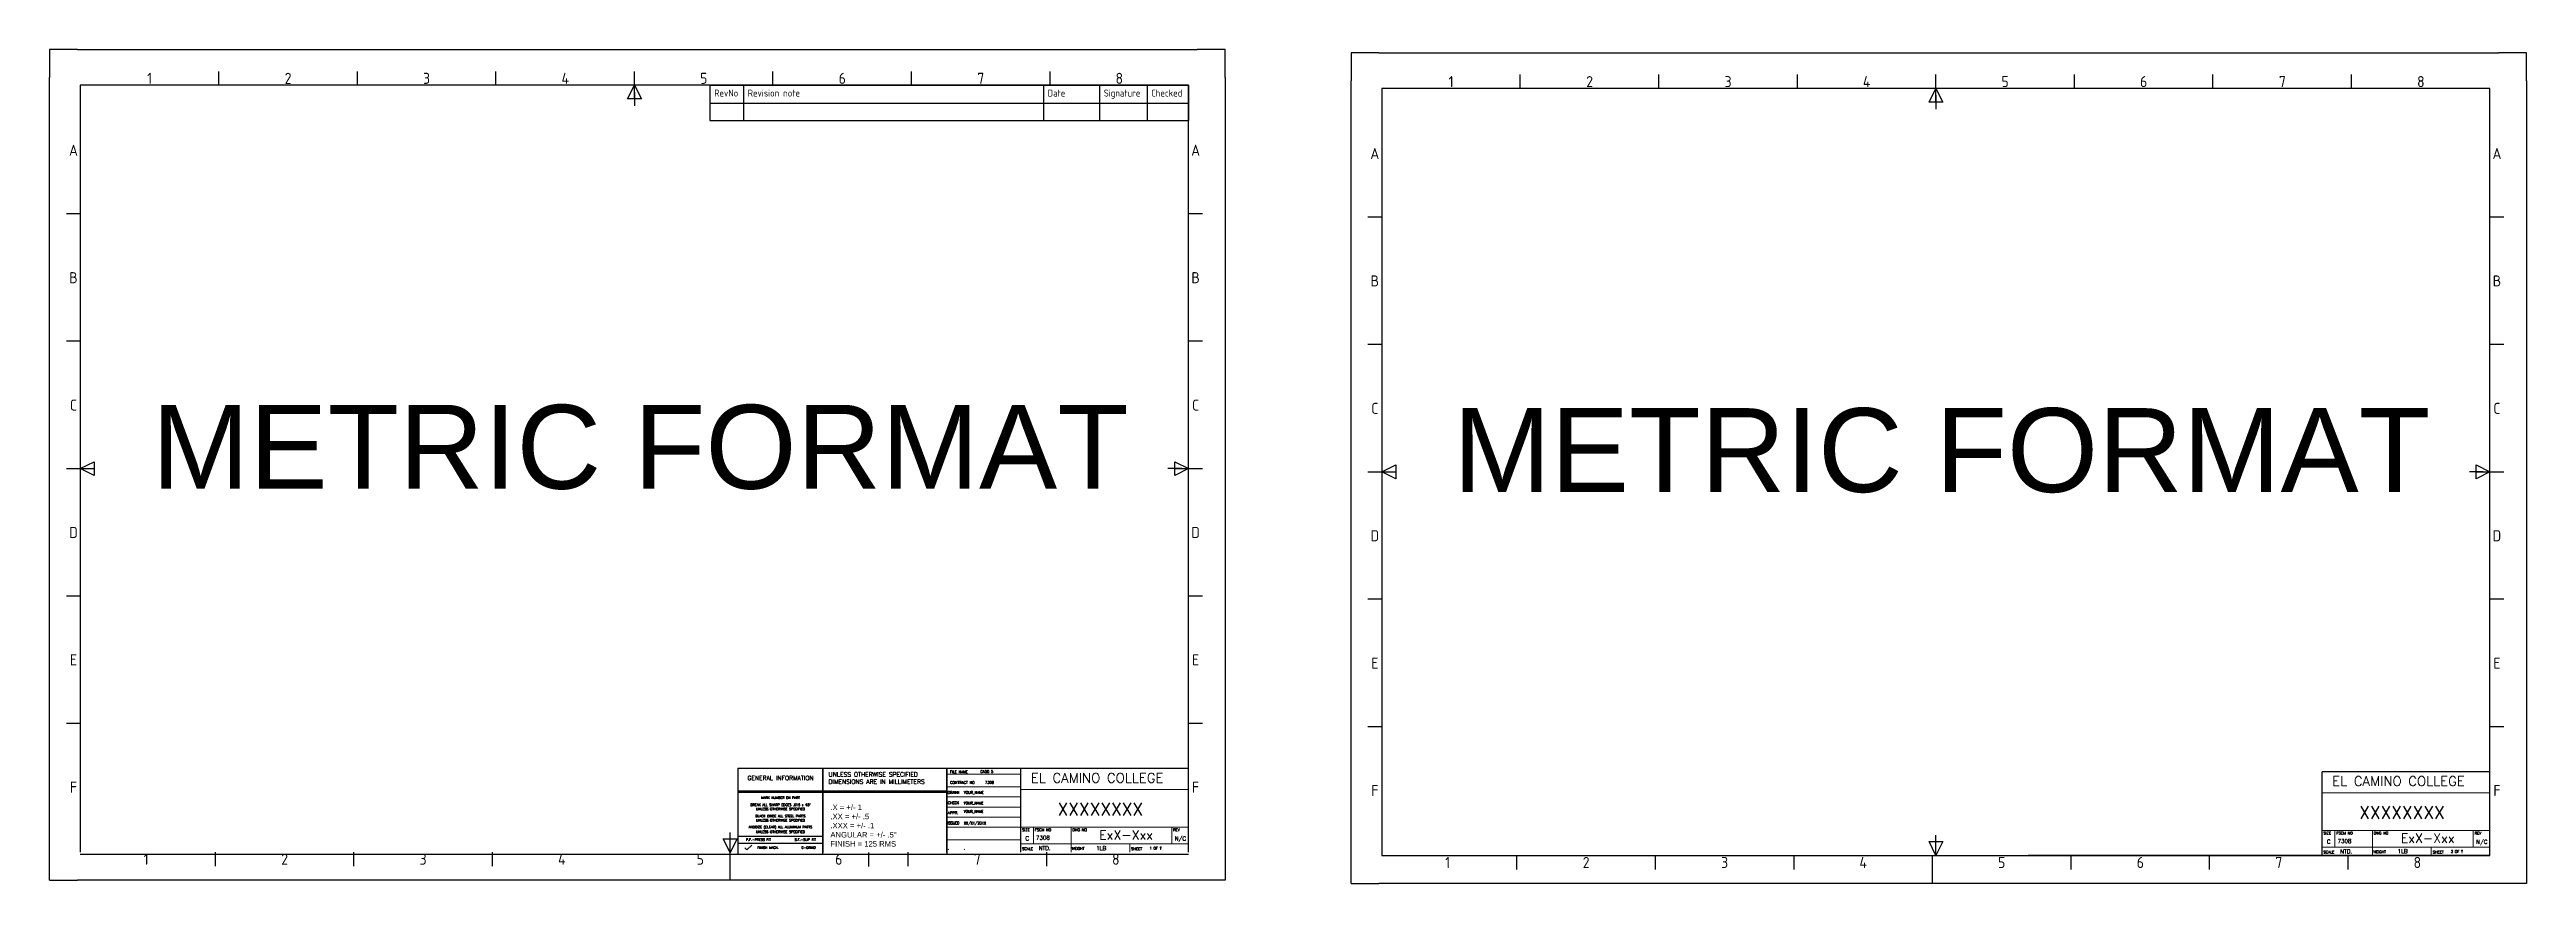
# Paper-space layout 'ISO A3 Title Block' of a CAD drawing. Header units: millimetres. Extents: x 0 to 1211, y -2 to 406.
import ezdxf
from ezdxf.enums import TextEntityAlignment as Align

# ---------------------------------------------------------------- set-up
doc = ezdxf.new("R2010")
doc.units = ezdxf.units.MM
doc.layers.add('Title Block', color=7, linetype='Continuous')
doc.styles.add('ACANSTS', font='romans.shx', dxfattribs={"height": 1})
doc.styles.add('ISO Proportional', font='isocp.shx')
doc.styles.add('Roman', font='ARIALUNI.TTF')
doc.styles.add('ROMANS', font='ROMANS', dxfattribs={"width": 1.1, "oblique": 10})

# ---------------------------------------------------------------- blocks, each defined once
blk = doc.blocks.new('*T4')
at = {"layer": 'Title Block', "color": 0, "linetype": 'ByBlock', "lineweight": -2, "transparency": 16777216}
for p, q in [((0, 0), (233.9, 0)), ((0, 0), (0, -17.3)), ((16.4, 0), (16.4, -17.3)), ((163, 0), (163, -17.3)), ((190.4, 0), (190.4, -17.3)), ((213.7, 0), (213.7, -17.3)), ((233.9, 0), (233.9, -17.3)), ((0, -8.7), (233.9, -8.7)), ((0, -17.3), (233.9, -17.3))]:
    blk.add_line(p, q, dxfattribs=at)
at = {"layer": 'Title Block', "color": 0, "transparency": 16777216, "char_height": 3.42, "attachment_point": 1, "style": 'ISO Proportional'}
for s, insert, width in [('RevNo', (2.1, -2.1), 12.312), ('Revision note', (18.5, -2.1), 142.528), ('Date', (165.1, -2.1), 23.256), ('Signature', (192.5, -2.1), 19.18), ('Checked', (215.7, -2.1), 16.132)]:
    blk.add_mtext(s, dxfattribs=dict(at, insert=insert, width=width))

psp = doc.layouts.new('ISO A3 Title Block')

# ---------------------------------------------------------------- linework, layer by layer
for p, q in [((13.7, 406.3), (560.9, 406.3)), ((649.8, 404.7), (1197, 404.7)), ((0, 13.7), (0, 392.6)), ((574.6, 392.6), (574.6, 0)), ((636.2, 12.1), (636.2, 391)), ((1210.7, 391), (1210.7, -1.6)), ((336.4, 54.8), (336.4, 12.8)), ((378, 54.7), (336.4, 54.7)), ((378, 12.8), (378, 54.7)), ((438.6, 54.7), (378, 54.7)), ((378, 54.7), (378, 13.5)), ((438.6, 54.7), (438.6, 12.8)), ((438.6, 13.5), (438.6, 54.7)), ((377.9, 43), (438.4, 43)), ((560.9, 0), (13.7, 0)), ((1197, -1.6), (649.8, -1.6))]:
    psp.add_line(p, q)
at = {"color": 7}
for p, q in [((438.6, 54.9), (438.6, 13.7)), ((438.6, 54.7), (438.6, 13.5)), ((336.6, 43.7), (438.6, 43.7)), ((336.6, 43), (378, 43)), ((14.9, 12.8), (556.7, 12.8)), ((336.6, 21.6), (378, 21.6)), ((336.6, 18.1), (378, 18.1)), ((339.9, 15.9), (340.8, 14.9)), ((340.8, 14.9), (343.3, 17.1))]:
    psp.add_line(p, q, dxfattribs=at)
at = {"layer": 'Title Block'}
for p, q in [((0, 406.3), (0, 392.6)), ((13.7, 406.3), (0, 406.3)), ((574.6, 406.3), (560.9, 406.3)), ((574.6, 392.6), (574.6, 406.3)), ((636.2, 404.7), (636.2, 391)), ((649.8, 404.7), (636.2, 404.7)), ((1210.7, 404.7), (1197, 404.7)), ((1210.7, 391), (1210.7, 404.7)), ((556.8, 388.8), (15, 388.8)), ((15, 388.8), (15, 13.7)), ((82.8, 388.8), (82.8, 395.6)), ((150.5, 388.8), (150.5, 395.6)), ((218.2, 388.8), (218.2, 395.6)), ((282.5, 382.1), (285.9, 388.8)), ((285.9, 382.1), (285.9, 395.6)), ((285.9, 388.8), (289.3, 382.1)), ((353.6, 388.8), (353.6, 395.6)), ((421.3, 388.8), (421.3, 395.6)), ((489.1, 388.8), (489.1, 395.6)), ((556.8, 13.7), (556.8, 388.8)), ((718.9, 387.2), (718.9, 394)), ((786.6, 387.2), (786.6, 394)), ((854.4, 387.2), (854.4, 394)), ((922.1, 380.5), (922.1, 394)), ((989.8, 387.2), (989.8, 394)), ((1057.5, 387.2), (1057.5, 394)), ((1125.2, 387.2), (1125.2, 394)), ((289.3, 382.1), (282.5, 382.1)), ((285.9, 385.4), (285.9, 378.7)), ((1192.9, 387.2), (651.2, 387.2)), ((651.2, 387.2), (651.2, 12.1)), ((918.7, 380.5), (922.1, 387.2)), ((925.5, 380.5), (918.7, 380.5)), ((922.1, 387.2), (925.5, 380.5)), ((922.1, 383.9), (922.1, 377.1)), ((1192.9, 12.1), (1192.9, 387.2)), ((15, 325.9), (8.3, 325.9)), ((563.5, 325.9), (556.8, 325.9)), ((651.2, 324.3), (644.4, 324.3)), ((1199.7, 324.3), (1192.9, 324.3)), ((15, 263.6), (8.3, 263.6)), ((563.5, 263.6), (556.8, 263.6)), ((651.2, 262), (644.4, 262)), ((1199.7, 262), (1192.9, 262)), ((8.3, 201.3), (21.8, 201.3)), ((15, 201.3), (21.8, 204.6)), ((21.8, 197.9), (15, 201.3)), ((21.8, 204.6), (21.8, 197.9)), ((553.4, 201.3), (546.6, 201.3)), ((550, 197.9), (550, 204.7)), ((550, 204.7), (556.8, 201.3)), ((550, 201.3), (563.5, 201.3)), ((556.8, 201.3), (550, 197.9)), ((644.4, 199.7), (658, 199.7)), ((651.2, 199.7), (658, 203.1)), ((658, 196.3), (651.2, 199.7)), ((658, 203.1), (658, 196.3)), ((1189.6, 199.7), (1182.8, 199.7)), ((1186.2, 196.3), (1186.2, 203.1)), ((1186.2, 203.1), (1192.9, 199.7)), ((1186.2, 199.7), (1199.7, 199.7)), ((1192.9, 199.7), (1186.2, 196.3)), ((15, 139), (8.3, 139)), ((563.5, 139), (556.8, 139)), ((651.2, 137.4), (644.4, 137.4)), ((1199.7, 137.4), (1192.9, 137.4)), ((15, 76.7), (8.3, 76.7)), ((556.8, 13.7), (556.8, 82.1)), ((563.5, 76.7), (556.8, 76.7)), ((651.2, 75.1), (644.4, 75.1)), ((1192.9, 12.1), (1192.9, 80.5)), ((1199.7, 75.1), (1192.9, 75.1)), ((438.6, 54.9), (438.6, 13.7)), ((556.8, 54.7), (438.6, 54.7)), ((474.7, 13.7), (474.7, 54.7)), ((1192.9, 53.1), (1110.9, 53.1)), ((1110.9, 12.1), (1110.9, 53.1)), ((0, 0), (0, 13.7)), ((81.1, 6.9), (81.1, 13.7)), ((148.8, 6.9), (148.8, 13.7)), ((216.5, 6.9), (216.5, 13.7)), ((329.3, 20.3), (336.1, 20.3)), ((332.7, 13.5), (329.3, 20.3)), ((332.7, 13.5), (332.7, 23.4)), ((336.1, 20.3), (332.7, 13.5)), ((332.7, 0), (332.7, 13.5)), ((400.4, 6.7), (400.4, 13.5)), ((419.7, 6.9), (419.7, 13.7)), ((487.4, 6.9), (487.4, 13.7)), ((918.7, 18.9), (925.5, 18.9)), ((922.1, 12.1), (918.7, 18.9)), ((922.1, 12.1), (922.1, 22)), ((925.5, 18.9), (922.1, 12.1)), ((0, 0), (13.7, 0)), ((574.6, 0), (560.9, 0)), ((636.2, -1.6), (636.2, 12.1)), ((651.2, 12.1), (1192.9, 12.1)), ((717.2, 5.3), (717.2, 12.1)), ((785, 5.3), (785, 12.1)), ((852.7, 5.3), (852.7, 12.1)), ((920.4, -1.4), (920.4, 12.1)), ((956.5, 12.1), (1192.9, 12.1)), ((1192.9, 12.1), (967.2, 12.1)), ((988.1, 5.3), (988.1, 12.1)), ((1055.8, 5.3), (1055.8, 12.1)), ((1123.5, 5.3), (1123.5, 12.1)), ((636.2, -1.6), (649.8, -1.6)), ((1210.7, -1.6), (1197, -1.6))]:
    psp.add_line(p, q, dxfattribs=at)
at = {"layer": 'Title Block', "lineweight": 15}
for p, q in [((438.6, 51.8), (474.7, 51.8)), ((474.7, 45.7), (438.6, 45.7)), ((474.7, 40.8), (438.6, 40.8)), ((556.8, 44.4), (474.7, 44.4)), ((1192.9, 42.8), (1110.9, 42.8)), ((474.7, 35.8), (438.6, 35.8)), ((474.7, 30.9), (438.6, 30.9)), ((474.7, 26), (438.6, 26)), ((556.8, 26), (474.7, 26)), ((480.9, 26), (480.9, 17.8)), ((499.3, 26), (499.3, 13.7)), ((548.6, 26), (548.6, 17.8)), ((1192.9, 24.4), (1110.9, 24.4)), ((1117.1, 24.4), (1117.1, 16.2)), ((1135.5, 24.4), (1135.5, 12.1)), ((1184.7, 24.4), (1184.7, 16.2)), ((474.7, 19.8), (438.6, 19.8)), ((556.8, 17.8), (474.7, 17.8)), ((528, 13.7), (528, 17.8)), ((1192.9, 16.2), (1110.9, 16.2)), ((1164.2, 12.1), (1164.2, 16.2))]:
    psp.add_line(p, q, dxfattribs=at)

# ---------------------------------------------------------------- block references
psp.add_blockref('*T4', (322.8, 388.8))

# ---------------------------------------------------------------- texts
at = {"color": 7, "style": 'ROMANS'}
for s, height, p in [('BREAK ALL SHARP EDGES .015 x 45%%d', 1.164, (357.3, 36.3)), ('MARK NUMBER ON PART', 1.164, (357.3, 39.8)), ('ANODIZE (CLEAR) ALL ALUMINUM PARTS', 1.164, (357.3, 25.4)), ('BLACK OXIDE ALL STEEL PARTS', 1.164, (357.3, 30.8)), ('UNLESS OTHERWISE SPECIFIED', 1.164, (357.3, 34.3)), ('UNLESS OTHERWISE SPECIFIED', 1.164, (357.3, 28.7)), ('UNLESS OTHERWISE SPECIFIED', 1.164, (357.3, 23.1)), ('P.F.-PRESS FIT', 1.164, (346.5, 19.3)), ('FINISH MACH.', 1.164, (351.2, 15.4)), ('S.F.-SLIP FIT', 1.164, (369.4, 19.3)), ('G-GRIND', 1.16, (371, 15.4))]:
    psp.add_text(s, height=height, dxfattribs=at).set_placement(p, align=Align.CENTER)
at = {"char_height": 41.04, "attachment_point": 1, "style": 'Roman'}
for width, insert in [(506.853, (49.9, 232.5)), (827.663, (686.1, 230.9))]:
    psp.add_mtext_dynamic_manual_height_columns('METRIC FORMAT', width=width, gutter_width=205.2, heights=[0], dxfattribs=dict(at, insert=insert))
at = {"color": 7, "insert": (381.7, 37), "char_height": 2.68, "attachment_point": 1, "style": 'Roman'}
psp.add_mtext_dynamic_manual_height_columns('.X = +/- 1\\P.XX = +/- .5\\P.XXX = +/- .1\\PANGULAR = +/- .5%%D\\PFINISH = 125 RMS', width=50.022, gutter_width=3.04, heights=[0], dxfattribs=at)
at = {"layer": 'Title Block', "style": 'ISO Proportional'}
for s, p in [('1', (48.9, 392.2)), ('2', (116.6, 392.2)), ('3', (184.3, 392.2)), ('4', (252.1, 392.2)), ('5', (319.8, 392.2)), ('6', (387.5, 392.2)), ('7', (455.2, 392.2)), ('8', (522.9, 392.2)), ('1', (685.1, 390.6)), ('2', (752.8, 390.6)), ('3', (820.5, 390.6)), ('4', (888.2, 390.6)), ('5', (955.9, 390.6)), ('6', (1023.6, 390.6)), ('7', (1091.4, 390.6)), ('8', (1159.1, 390.6)), ('A', (11.7, 357)), ('A', (560.2, 357)), ('A', (647.8, 355.4)), ('A', (1196.3, 355.4)), ('B', (11.7, 294.7)), ('B', (560.2, 294.7)), ('B', (647.8, 293.1)), ('B', (1196.3, 293.1)), ('C', (11.7, 232.4)), ('C', (560.2, 232.4)), ('C', (647.8, 230.8)), ('C', (1196.3, 230.8)), ('D', (11.7, 170.1)), ('D', (560.2, 170.1)), ('D', (647.8, 168.5)), ('D', (1196.3, 168.5)), ('E', (11.7, 107.8)), ('E', (560.2, 107.8)), ('E', (647.8, 106.2)), ('E', (1196.3, 106.2)), ('F', (11.7, 45.5)), ('F', (560.2, 45.5)), ('F', (647.8, 43.9)), ('F', (1196.3, 43.9)), ('1', (47.2, 10.3)), ('2', (114.9, 10.3)), ('3', (182.6, 10.3)), ('4', (250.4, 10.3)), ('5', (318.1, 10.3)), ('6', (385.8, 10.3)), ('7', (453.5, 10.3)), ('8', (521.2, 10.3)), ('1', (683.4, 8.7)), ('2', (751.1, 8.7)), ('3', (818.8, 8.7)), ('4', (886.5, 8.7)), ('5', (954.2, 8.7)), ('6', (1022, 8.7)), ('7', (1089.7, 8.7)), ('8', (1157.4, 8.7))]:
    psp.add_text(s, height=5.42, dxfattribs=at).set_placement(p, align=Align.MIDDLE)
at = {"layer": 'Title Block', "lineweight": 15, "style": 'ACANSTS'}
psp.add_text('GENERAL INFORMATION', height=2.128, dxfattribs=at).set_placement((357.3, 50), align=Align.MIDDLE)
for s, height, width, p in [('FILE NAME', 1.31, 0.951562, (440.2, 52.3)), ('CADD 5 ', 1.31, 0.951562, (455, 52.5)), ('7308', 1.31, 0.951562, (457.3, 47.2)), ('DRAWN', 1.31, 0.942857, (439.1, 42.2)), ('CONTRACT NO', 1.313, 0.979028, (440.2, 47.1)), ('YOUR_NAME', 1.31, 0.951562, (446.8, 37.1)), ('YOUR_NAME', 1.31, 0.951562, (446.9, 42.3)), ('YOUR_NAME', 1.31, 0.951562, (446.8, 33)), ('XX/XX/20XX', 1.31, 0.951562, (446.9, 27.3)), ('.', 1.31, 0.951562, (446.9, 15)), ('1 OF ?', 1.31, 0.951562, (537.7, 15)), ('2 OF ?', 1.31, 0.951562, (1173.8, 13.4))]:
    psp.add_text(s, height=height, dxfattribs=dict(at, width=width)).set_placement(p)
for s, height, p in [('EL CAMINO COLLEGE', 4.737, (479.7, 47.7)), ('EL CAMINO COLLEGE', 4.737, (1115.8, 46.1)), ('XXXXXXXX', 6.1, (492.7, 31.7)), ('SIZE', 1.31, (475.4, 24)), ('FSCM NO', 1.31, (481.6, 24)), ('DWG NO', 1.31, (500, 24)), ('ExX-Xxx', 4.51, (513.1, 19.9)), ('REV', 1.31, (549.2, 24)), ('XXXXXXXX', 6.1, (1128.9, 30.1)), ('WEIGHT', 1.31, (499.7, 14.8)), ('SIZE', 1.31, (1111.5, 22.4)), ('FSCM NO', 1.31, (1117.8, 22.4)), ('WEIGHT', 1.31, (1135.9, 13.2)), ('DWG NO', 1.31, (1136.1, 22.4)), ('ExX-Xxx', 4.51, (1149.3, 18.3)), ('REV', 1.31, (1185.4, 22.4))]:
    psp.add_text(s, height=height, dxfattribs=at).set_placement(p)
for s, width, p in [('CHECK', 0.942857, (439.1, 37.9)), ('ISSUED', 0.90932, (439.1, 28)), ('.', 0.90932, (439.1, 15.7))]:
    psp.add_text(s, height=1.31, dxfattribs=dict(at, width=width)).set_placement(p, align=Align.MIDDLE_LEFT)
for s, p in [('APPR.', (439.1, 33)), ('SCALE', (475.4, 15.4)), ('SHEET', (528.7, 15.4)), ('SCALE', (1111.5, 13.8)), ('SHEET', (1164.9, 13.8))]:
    psp.add_text(s, height=1.31, dxfattribs=at).set_placement(p, align=Align.MIDDLE_LEFT)
at = {"layer": 'Title Block', "lineweight": 15, "insert": (380.8, 52.8), "char_height": 2.128, "attachment_point": 1, "style": 'ACANSTS'}
psp.add_mtext_dynamic_manual_height_columns('{\\fRomanS_IV25|b0|i0|c0|p2;UNLESS OTHERWISE SPECIFIED\\PDIMENSIONS ARE IN MILLIMETERS}', width=134.012, gutter_width=25.5, heights=[0], dxfattribs=at)
at = {"layer": 'Title Block', "lineweight": 15, "style": 'ACANSTS'}
for tag, p in [('C', (477.9, 19.5)), ('N/C', (552.8, 19.4)), ('C', (1114.1, 17.9)), ('N/C', (1188.9, 17.8))]:
    psp.add_attdef(tag, text='', height=1.97, dxfattribs=at).set_placement(p, align=Align.CENTER)
for tag, p, s in [('7308', (482.2, 19.8), '-'), ('1LB', (511.6, 14.7), ''), ('7308', (1118.4, 18.2), '-'), ('1LB', (1147.7, 13.2), '')]:
    psp.add_attdef(tag, p, s, height=1.97, dxfattribs=at)
at = {"layer": 'Title Block', "lineweight": 15, "style": 'ACANSTS', "flags": 8}
for p in [(483.5, 16.7), (1119.7, 15.1)]:
    psp.add_attdef('NTD.', text='1:1', height=1.97, dxfattribs=at).set_placement(p, align=Align.TOP_LEFT)

doc.saveas('drawing.dxf')
